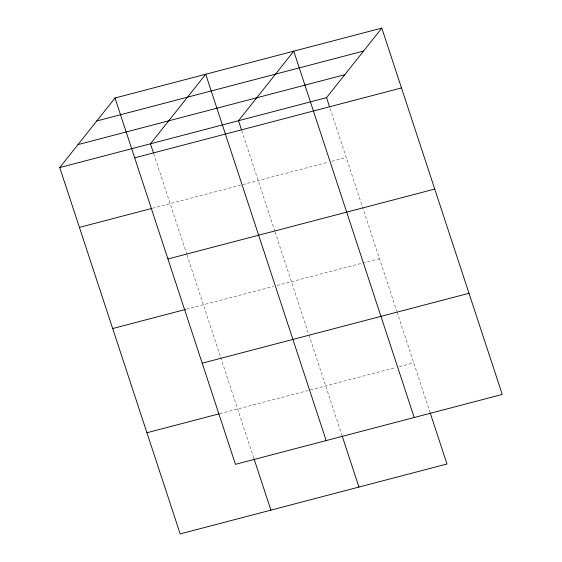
<?xml version="1.0" encoding="UTF-8"?>
<svg xmlns="http://www.w3.org/2000/svg" width="562" height="562" viewBox="0 0 562 562"><rect width="100%" height="100%" fill="white"/><g stroke="black" fill="none" stroke-linecap="round" stroke-linejoin="round"><path stroke-width="0.42" stroke-dasharray="2.81 2.11" d="M152.323 208.284L328.433 162.144M331.819 161.259L346.213 157.486M186.429 309.212L273.652 286.36M277.038 285.475L379.469 258.632M219.847 413.646L395.957 367.506M399.343 366.621L413.73 362.848M330.098 108.459L396.737 311.158M397.011 311.994L429.818 411.763M241.779 130.693L274.797 231.13M275.071 231.958L308.693 334.228M308.974 335.057L341.773 434.833M153.735 153.763L186.76 254.2M187.027 255.029L220.381 356.463M220.655 357.292L253.729 457.904"/><path stroke-width="0.84" d="M430.092 412.592L446.987 463.994L180.191 533.9L59.748 167.56L115.013 98.006L381.809 28.1L502.252 394.44L235.457 464.345L115.013 98.006M59.748 167.56L326.543 97.655L381.809 28.1M96.776 120.956L363.572 51.051M77.985 144.61L344.78 74.704M134.683 157.831L401.479 87.932M79.418 227.392L151.48 208.509M167.94 258.984L434.735 189.078M112.674 328.538L185.579 309.437M202.201 363.192L468.996 293.294M146.935 432.754L218.997 413.871M326.543 97.655L329.55 106.794M414.208 417.51L293.764 51.17L238.499 120.725L241.505 129.864M342.047 435.662L358.949 487.064M326.171 440.573L205.72 74.233L150.461 143.795L153.461 152.934M254.003 458.733L270.905 510.134"/></g></svg>
